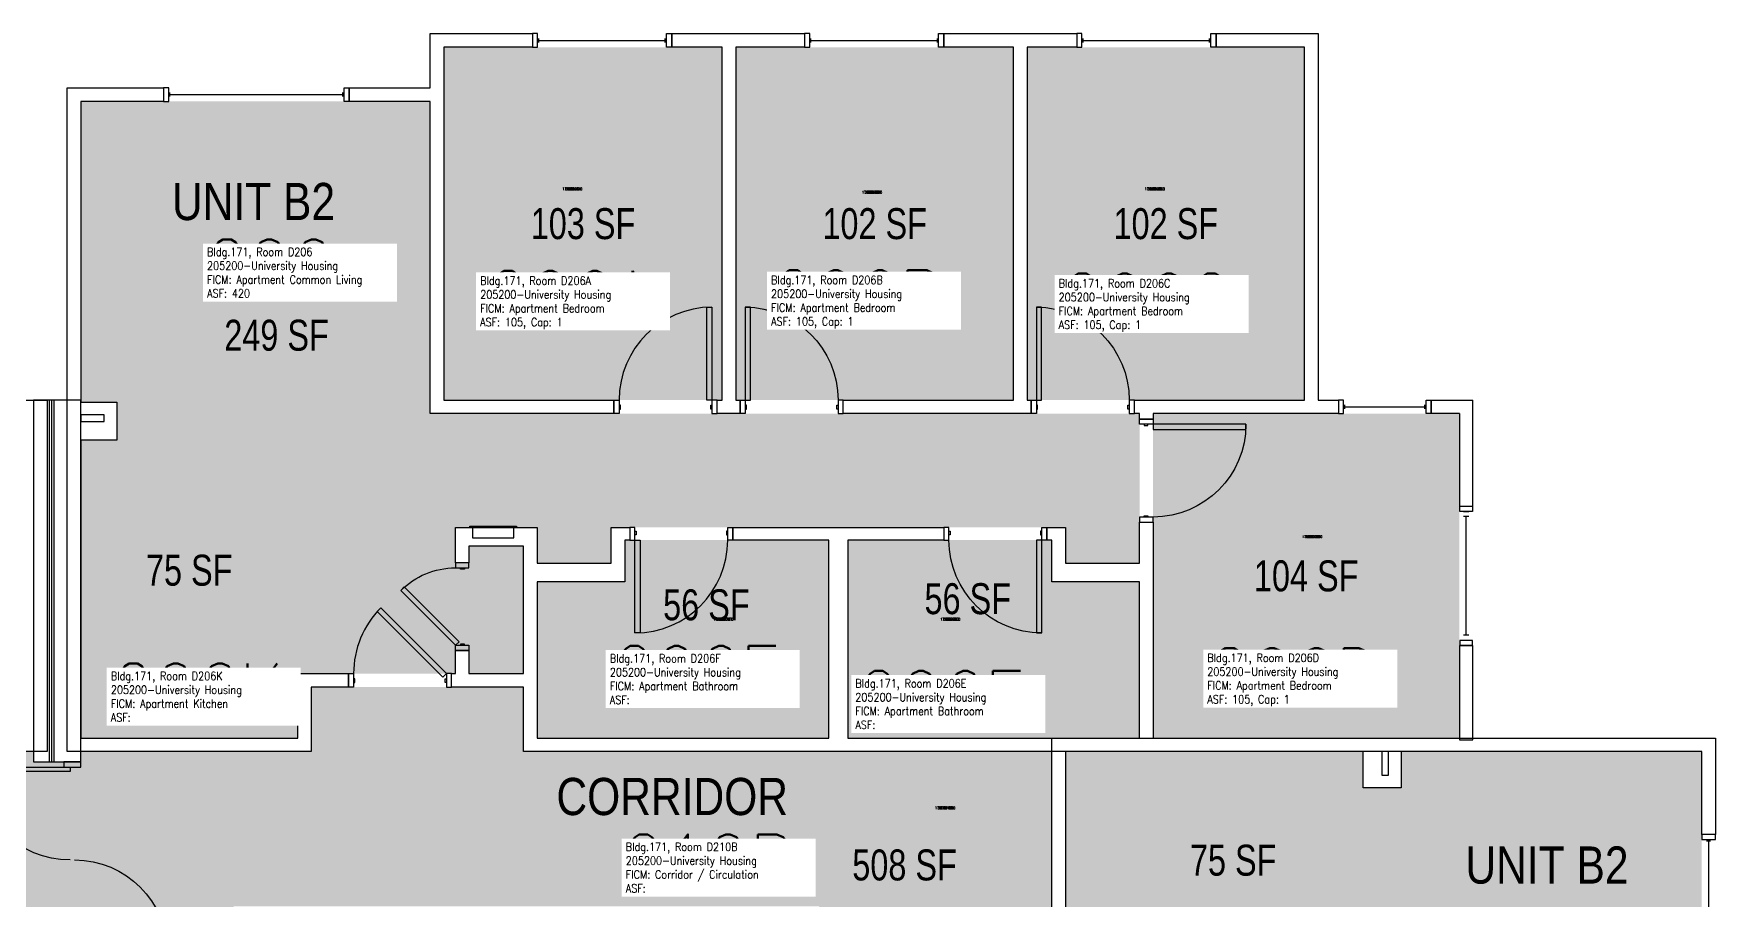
# Model space of a CAD drawing. Header units: inches. Extents: x -102 to 1651, y 245 to 1632.
# Drawn here: x 978 to 1630, y 1296 to 1632 of the extents above; entities that cross this region are included whole.
import ezdxf
from ezdxf.enums import TextEntityAlignment as Align

# ---------------------------------------------------------------- set-up
doc = ezdxf.new("R2010")
doc.units = ezdxf.units.IN
doc.header["$LTSCALE"] = 48
doc.header["$MEASUREMENT"] = 0
for name, color, linetype in [('A-DOOR', 2, 'Continuous'), ('A-GLAZ', 1, 'Continuous'), ('A-IDEN-RNUM', 7, 'Continuous'), ('A-IDEN-SNUM', 4, 'Continuous'), ('A-IDEN-VNUM', 4, 'Continuous'), ('A-MISC', 1, 'Continuous'), ('A-WALL', 5, 'Continuous'), ('AREA-TEXT', 3, 'Continuous'), ('Rooms-Category-Color', 7, 'Continuous'), ('Rooms-College-Color', 7, 'Continuous'), ('Rooms-Department-Color', 7, 'Continuous'), ('Rooms-Division-Color', 7, 'Continuous'), ('Rooms-Information', 7, 'Continuous')]:
    doc.layers.add(name, color=color, linetype=linetype)
doc.styles.add('AREA', font='arial.ttf', dxfattribs={"width": 0.75, "height": 12})
doc.styles.add('ROOMSNUMBER', font='txt.shx', dxfattribs={"height": 0.03})
doc.styles.add('ROOMVNUMBER', font='simplex.shx', dxfattribs={"width": 0.85})
doc.styles.get("Standard").update_dxf_attribs({"font": 'ARIALN.TTF'})

msp = doc.modelspace()

# ---------------------------------------------------------------- hatches: boundary and pattern name
h = msp.add_hatch()
h.set_pattern_fill('ANSI31', color=256, style=0)
h.set_pattern_definition([(135, (1595.10672, 2004.84335), (0.088388348, 0.088388348), [])])
h.paths.add_polyline_path([(1263.64, 1420.89), (1204.9, 1420.89), (1204.9, 1411.68), (1263.64, 1411.68)], flags=9)
at = {"layer": 'Rooms-Category-Color', "linetype": 'Continuous', "true_color": 0x728ef3}
for points in [[(1136.87, 1626.75), (1244.87, 1626.75), (1244.87, 1490), (1136.87, 1490)], [(1357.75, 1626.75), (1357.75, 1490), (1250.12, 1490), (1250.12, 1626.75)], [(1470.62, 1490), (1470.62, 1626.75), (1363, 1626.75), (1363, 1490)], [(996.12, 1489.13), (1080.27, 1489.13), (1080.27, 1384), (1141.39, 1384), (1141.39, 1392.95), (1146.64, 1392.95), (1146.64, 1384), (1167.84, 1384), (1167.84, 1433.38), (1146.64, 1433.38), (1146.64, 1426.95), (1141.39, 1426.95), (1141.39, 1440.63), (1173.09, 1440.63), (1173.09, 1426.75), (1201.84, 1426.75), (1201.84, 1440.63), (1377.87, 1440.63), (1377.87, 1426.75), (1406.62, 1426.75), (1406.62, 1484.75), (1131.62, 1484.75), (1131.62, 1605.75), (996.12, 1605.75)], [(1080.27, 1359), (1080.27, 1489.13), (1010.12, 1489.13), (1010.12, 1474.5), (996.12, 1474.5), (996.12, 1359)], [(1530.62, 1359), (1530.62, 1484.75), (1411.87, 1484.75), (1411.87, 1359)], [(1286.23, 1359), (1286.23, 1435.75), (1207.09, 1435.75), (1207.09, 1419.5), (1173.09, 1419.5), (1173.09, 1359)], [(1406.62, 1359), (1406.62, 1419.5), (1372.62, 1419.5), (1372.62, 1435.75), (1293.48, 1435.75), (1293.48, 1359)], [(1377.87, 1269.61), (1508, 1269.61), (1508, 1339.75), (1493.37, 1339.75), (1493.37, 1353.75), (1377.87, 1353.75)], [(1508, 1353.75), (1508, 1269.61), (1402.88, 1269.61), (1402.88, 1208.48), (1411.83, 1208.48), (1411.83, 1203.23), (1402.88, 1203.23), (1402.88, 1182.03), (1452.25, 1182.03), (1452.25, 1203.23), (1445.83, 1203.23), (1445.83, 1208.48), (1459.5, 1208.48), (1459.5, 1176.78), (1445.63, 1176.78), (1445.63, 1148.03), (1459.5, 1148.03), (1459.5, 972), (1445.63, 972), (1445.63, 943.25), (1503.63, 943.25), (1503.63, 1218.25), (1624.62, 1218.25), (1624.62, 1353.75)]]:
    msp.add_hatch(color=171, dxfattribs=at).paths.add_polyline_path(points)
at = {"layer": 'Rooms-Category-Color', "linetype": 'Continuous', "true_color": 0xadadad}
for points in [[(989.63, 1349.75), (989.63, 1273.75), (977.88, 1273.75), (977.88, 1269.75), (900.22, 1269.75), (900.22, 1293.75), (654.53, 1293.75), (654.53, 1269.75), (568.58, 1269.75), (568.58, 1248.87), (381, 1248.88), (381, 1270.38), (236, 1270.38), (236.63, 1067.48), (261.63, 1067.48), (261.63, 985.16), (236.63, 985.16), (236.63, 594.37), (176.62, 594.37), (176.62, 1182.03), (151.63, 1182.03), (151.63, 1264.36), (176.62, 1264.36), (176.62, 1353.75), (266.41, 1353.75), (266.41, 1378.75), (348.73, 1378.75), (348.73, 1353.75), (532.77, 1353.75), (532.77, 1378.75), (615.09, 1378.75), (615.09, 1353.75), (977.88, 1353.75), (977.88, 1349.75)], [(996.12, 1349.75), (996.12, 1353.75), (1085.52, 1353.75), (1085.52, 1378.75), (1167.84, 1378.75), (1167.84, 1353.75), (1372.62, 1353.75), (1372.62, 1264.36), (1397.63, 1264.36), (1397.63, 1182.03), (1372.62, 1182.03), (1372.62, 594.37), (1312.63, 594.37), (1312.63, 985.16), (1287.63, 985.16), (1287.63, 1067.48), (1312.63, 1067.48), (1312.63, 1263.5), (1282.38, 1293.75), (1055.37, 1293.75), (1055.37, 1269.75), (996.12, 1269.75), (996.12, 1273.75), (989.63, 1273.75), (989.63, 1349.75)]]:
    msp.add_hatch(color=253, dxfattribs=at).paths.add_polyline_path(points)
at = {"layer": 'Rooms-College-Color', "linetype": 'Continuous', "true_color": 0xadadad}
for points in [[(1136.87, 1626.75), (1244.87, 1626.75), (1244.87, 1490), (1136.87, 1490)], [(1357.75, 1626.75), (1357.75, 1490), (1250.12, 1490), (1250.12, 1626.75)], [(1470.62, 1490), (1470.62, 1626.75), (1363, 1626.75), (1363, 1490)], [(996.12, 1489.13), (1080.27, 1489.13), (1080.27, 1384), (1141.39, 1384), (1141.39, 1392.95), (1146.64, 1392.95), (1146.64, 1384), (1167.84, 1384), (1167.84, 1433.38), (1146.64, 1433.38), (1146.64, 1426.95), (1141.39, 1426.95), (1141.39, 1440.63), (1173.09, 1440.63), (1173.09, 1426.75), (1201.84, 1426.75), (1201.84, 1440.63), (1377.87, 1440.63), (1377.87, 1426.75), (1406.62, 1426.75), (1406.62, 1484.75), (1131.62, 1484.75), (1131.62, 1605.75), (996.12, 1605.75)], [(1080.27, 1359), (1080.27, 1489.13), (1010.12, 1489.13), (1010.12, 1474.5), (996.12, 1474.5), (996.12, 1359)], [(1530.62, 1359), (1530.62, 1484.75), (1411.87, 1484.75), (1411.87, 1359)], [(1286.23, 1359), (1286.23, 1435.75), (1207.09, 1435.75), (1207.09, 1419.5), (1173.09, 1419.5), (1173.09, 1359)], [(1406.62, 1359), (1406.62, 1419.5), (1372.62, 1419.5), (1372.62, 1435.75), (1293.48, 1435.75), (1293.48, 1359)], [(989.63, 1349.75), (989.63, 1273.75), (977.88, 1273.75), (977.88, 1269.75), (900.22, 1269.75), (900.22, 1293.75), (654.53, 1293.75), (654.53, 1269.75), (568.58, 1269.75), (568.58, 1248.87), (381, 1248.88), (381, 1270.38), (236, 1270.38), (236.63, 1067.48), (261.63, 1067.48), (261.63, 985.16), (236.63, 985.16), (236.63, 594.37), (176.62, 594.37), (176.62, 1182.03), (151.63, 1182.03), (151.63, 1264.36), (176.62, 1264.36), (176.62, 1353.75), (266.41, 1353.75), (266.41, 1378.75), (348.73, 1378.75), (348.73, 1353.75), (532.77, 1353.75), (532.77, 1378.75), (615.09, 1378.75), (615.09, 1353.75), (977.88, 1353.75), (977.88, 1349.75)], [(996.12, 1349.75), (996.12, 1353.75), (1085.52, 1353.75), (1085.52, 1378.75), (1167.84, 1378.75), (1167.84, 1353.75), (1372.62, 1353.75), (1372.62, 1264.36), (1397.63, 1264.36), (1397.63, 1182.03), (1372.62, 1182.03), (1372.62, 594.37), (1312.63, 594.37), (1312.63, 985.16), (1287.63, 985.16), (1287.63, 1067.48), (1312.63, 1067.48), (1312.63, 1263.5), (1282.38, 1293.75), (1055.37, 1293.75), (1055.37, 1269.75), (996.12, 1269.75), (996.12, 1273.75), (989.63, 1273.75), (989.63, 1349.75)], [(1377.87, 1269.61), (1508, 1269.61), (1508, 1339.75), (1493.37, 1339.75), (1493.37, 1353.75), (1377.87, 1353.75)], [(1508, 1353.75), (1508, 1269.61), (1402.88, 1269.61), (1402.88, 1208.48), (1411.83, 1208.48), (1411.83, 1203.23), (1402.88, 1203.23), (1402.88, 1182.03), (1452.25, 1182.03), (1452.25, 1203.23), (1445.83, 1203.23), (1445.83, 1208.48), (1459.5, 1208.48), (1459.5, 1176.78), (1445.63, 1176.78), (1445.63, 1148.03), (1459.5, 1148.03), (1459.5, 972), (1445.63, 972), (1445.63, 943.25), (1503.63, 943.25), (1503.63, 1218.25), (1624.62, 1218.25), (1624.62, 1353.75)]]:
    msp.add_hatch(color=253, dxfattribs=at).paths.add_polyline_path(points)
at = {"layer": 'Rooms-Department-Color', "linetype": 'Continuous', "true_color": 0x604aed}
for points in [[(1136.87, 1626.75), (1244.87, 1626.75), (1244.87, 1490), (1136.87, 1490)], [(1357.75, 1626.75), (1357.75, 1490), (1250.12, 1490), (1250.12, 1626.75)], [(1470.62, 1490), (1470.62, 1626.75), (1363, 1626.75), (1363, 1490)], [(996.12, 1489.13), (1080.27, 1489.13), (1080.27, 1384), (1141.39, 1384), (1141.39, 1392.95), (1146.64, 1392.95), (1146.64, 1384), (1167.84, 1384), (1167.84, 1433.38), (1146.64, 1433.38), (1146.64, 1426.95), (1141.39, 1426.95), (1141.39, 1440.63), (1173.09, 1440.63), (1173.09, 1426.75), (1201.84, 1426.75), (1201.84, 1440.63), (1377.87, 1440.63), (1377.87, 1426.75), (1406.62, 1426.75), (1406.62, 1484.75), (1131.62, 1484.75), (1131.62, 1605.75), (996.12, 1605.75)], [(1080.27, 1359), (1080.27, 1489.13), (1010.12, 1489.13), (1010.12, 1474.5), (996.12, 1474.5), (996.12, 1359)], [(1530.62, 1359), (1530.62, 1484.75), (1411.87, 1484.75), (1411.87, 1359)], [(1286.23, 1359), (1286.23, 1435.75), (1207.09, 1435.75), (1207.09, 1419.5), (1173.09, 1419.5), (1173.09, 1359)], [(1406.62, 1359), (1406.62, 1419.5), (1372.62, 1419.5), (1372.62, 1435.75), (1293.48, 1435.75), (1293.48, 1359)], [(1377.87, 1269.61), (1508, 1269.61), (1508, 1339.75), (1493.37, 1339.75), (1493.37, 1353.75), (1377.87, 1353.75)], [(1508, 1353.75), (1508, 1269.61), (1402.88, 1269.61), (1402.88, 1208.48), (1411.83, 1208.48), (1411.83, 1203.23), (1402.88, 1203.23), (1402.88, 1182.03), (1452.25, 1182.03), (1452.25, 1203.23), (1445.83, 1203.23), (1445.83, 1208.48), (1459.5, 1208.48), (1459.5, 1176.78), (1445.63, 1176.78), (1445.63, 1148.03), (1459.5, 1148.03), (1459.5, 972), (1445.63, 972), (1445.63, 943.25), (1503.63, 943.25), (1503.63, 1218.25), (1624.62, 1218.25), (1624.62, 1353.75)]]:
    msp.add_hatch(color=173, dxfattribs=at).paths.add_polyline_path(points)
at = {"layer": 'Rooms-Department-Color', "linetype": 'Continuous', "true_color": 0xacacac}
for points in [[(989.63, 1349.75), (989.63, 1273.75), (977.88, 1273.75), (977.88, 1269.75), (900.22, 1269.75), (900.22, 1293.75), (654.53, 1293.75), (654.53, 1269.75), (568.58, 1269.75), (568.58, 1248.87), (381, 1248.88), (381, 1270.38), (236, 1270.38), (236.63, 1067.48), (261.63, 1067.48), (261.63, 985.16), (236.63, 985.16), (236.63, 594.37), (176.62, 594.37), (176.62, 1182.03), (151.63, 1182.03), (151.63, 1264.36), (176.62, 1264.36), (176.62, 1353.75), (266.41, 1353.75), (266.41, 1378.75), (348.73, 1378.75), (348.73, 1353.75), (532.77, 1353.75), (532.77, 1378.75), (615.09, 1378.75), (615.09, 1353.75), (977.88, 1353.75), (977.88, 1349.75)], [(996.12, 1349.75), (996.12, 1353.75), (1085.52, 1353.75), (1085.52, 1378.75), (1167.84, 1378.75), (1167.84, 1353.75), (1372.62, 1353.75), (1372.62, 1264.36), (1397.63, 1264.36), (1397.63, 1182.03), (1372.62, 1182.03), (1372.62, 594.37), (1312.63, 594.37), (1312.63, 985.16), (1287.63, 985.16), (1287.63, 1067.48), (1312.63, 1067.48), (1312.63, 1263.5), (1282.38, 1293.75), (1055.37, 1293.75), (1055.37, 1269.75), (996.12, 1269.75), (996.12, 1273.75), (989.63, 1273.75), (989.63, 1349.75)]]:
    msp.add_hatch(color=253, dxfattribs=at).paths.add_polyline_path(points)
at = {"layer": 'Rooms-Division-Color', "linetype": 'Continuous', "true_color": 0x604aed}
for points in [[(1136.87, 1626.75), (1244.87, 1626.75), (1244.87, 1490), (1136.87, 1490)], [(1357.75, 1626.75), (1357.75, 1490), (1250.12, 1490), (1250.12, 1626.75)], [(1470.62, 1490), (1470.62, 1626.75), (1363, 1626.75), (1363, 1490)], [(996.12, 1489.13), (1080.27, 1489.13), (1080.27, 1384), (1141.39, 1384), (1141.39, 1392.95), (1146.64, 1392.95), (1146.64, 1384), (1167.84, 1384), (1167.84, 1433.38), (1146.64, 1433.38), (1146.64, 1426.95), (1141.39, 1426.95), (1141.39, 1440.63), (1173.09, 1440.63), (1173.09, 1426.75), (1201.84, 1426.75), (1201.84, 1440.63), (1377.87, 1440.63), (1377.87, 1426.75), (1406.62, 1426.75), (1406.62, 1484.75), (1131.62, 1484.75), (1131.62, 1605.75), (996.12, 1605.75)], [(1080.27, 1359), (1080.27, 1489.13), (1010.12, 1489.13), (1010.12, 1474.5), (996.12, 1474.5), (996.12, 1359)], [(1530.62, 1359), (1530.62, 1484.75), (1411.87, 1484.75), (1411.87, 1359)], [(1286.23, 1359), (1286.23, 1435.75), (1207.09, 1435.75), (1207.09, 1419.5), (1173.09, 1419.5), (1173.09, 1359)], [(1406.62, 1359), (1406.62, 1419.5), (1372.62, 1419.5), (1372.62, 1435.75), (1293.48, 1435.75), (1293.48, 1359)], [(1377.87, 1269.61), (1508, 1269.61), (1508, 1339.75), (1493.37, 1339.75), (1493.37, 1353.75), (1377.87, 1353.75)], [(1508, 1353.75), (1508, 1269.61), (1402.88, 1269.61), (1402.88, 1208.48), (1411.83, 1208.48), (1411.83, 1203.23), (1402.88, 1203.23), (1402.88, 1182.03), (1452.25, 1182.03), (1452.25, 1203.23), (1445.83, 1203.23), (1445.83, 1208.48), (1459.5, 1208.48), (1459.5, 1176.78), (1445.63, 1176.78), (1445.63, 1148.03), (1459.5, 1148.03), (1459.5, 972), (1445.63, 972), (1445.63, 943.25), (1503.63, 943.25), (1503.63, 1218.25), (1624.62, 1218.25), (1624.62, 1353.75)]]:
    msp.add_hatch(color=173, dxfattribs=at).paths.add_polyline_path(points)
at = {"layer": 'Rooms-Division-Color', "linetype": 'Continuous', "true_color": 0xadadad}
for points in [[(989.63, 1349.75), (989.63, 1273.75), (977.88, 1273.75), (977.88, 1269.75), (900.22, 1269.75), (900.22, 1293.75), (654.53, 1293.75), (654.53, 1269.75), (568.58, 1269.75), (568.58, 1248.87), (381, 1248.88), (381, 1270.38), (236, 1270.38), (236.63, 1067.48), (261.63, 1067.48), (261.63, 985.16), (236.63, 985.16), (236.63, 594.37), (176.62, 594.37), (176.62, 1182.03), (151.63, 1182.03), (151.63, 1264.36), (176.62, 1264.36), (176.62, 1353.75), (266.41, 1353.75), (266.41, 1378.75), (348.73, 1378.75), (348.73, 1353.75), (532.77, 1353.75), (532.77, 1378.75), (615.09, 1378.75), (615.09, 1353.75), (977.88, 1353.75), (977.88, 1349.75)], [(996.12, 1349.75), (996.12, 1353.75), (1085.52, 1353.75), (1085.52, 1378.75), (1167.84, 1378.75), (1167.84, 1353.75), (1372.62, 1353.75), (1372.62, 1264.36), (1397.63, 1264.36), (1397.63, 1182.03), (1372.62, 1182.03), (1372.62, 594.37), (1312.63, 594.37), (1312.63, 985.16), (1287.63, 985.16), (1287.63, 1067.48), (1312.63, 1067.48), (1312.63, 1263.5), (1282.38, 1293.75), (1055.37, 1293.75), (1055.37, 1269.75), (996.12, 1269.75), (996.12, 1273.75), (989.63, 1273.75), (989.63, 1349.75)]]:
    msp.add_hatch(color=253, dxfattribs=at).paths.add_polyline_path(points)

# ---------------------------------------------------------------- linework, layer by layer
at = {"layer": 'A-DOOR'}
for p, q in [((996.12, 1349.75), (989.63, 1349.75)), ((989.63, 1349.75), (989.63, 1347.75)), ((996.12, 1347.75), (996.12, 1349.75)), ((956, 1347.75), (992, 1347.75)), ((992, 1346), (956, 1346)), ((989.63, 1347.75), (996.12, 1347.75)), ((992, 1347.75), (992, 1346))]:
    msp.add_line(p, q, dxfattribs=at)
for points in [[(1240.87, 1490), (1238.87, 1490), (1238.87, 1526), (1240.87, 1526)], [(1253.75, 1490), (1255.75, 1490), (1255.75, 1526), (1253.75, 1526)], [(1366.62, 1490), (1368.62, 1490), (1368.62, 1526), (1366.62, 1526)], [(1204.87, 1484.75), (1202.87, 1484.75), (1202.87, 1490), (1204.87, 1490)], [(1204.87, 1486.5), (1205.37, 1486.5), (1205.37, 1488), (1204.87, 1488)], [(1240.87, 1486.5), (1240.37, 1486.5), (1240.37, 1488), (1240.87, 1488)], [(1240.87, 1484.75), (1242.87, 1484.75), (1242.87, 1490), (1240.87, 1490)], [(1253.75, 1484.75), (1251.75, 1484.75), (1251.75, 1490), (1253.75, 1490)], [(1253.75, 1486.5), (1254.25, 1486.5), (1254.25, 1488), (1253.75, 1488)], [(1289.75, 1486.5), (1289.25, 1486.5), (1289.25, 1488), (1289.75, 1488)], [(1289.75, 1484.75), (1291.75, 1484.75), (1291.75, 1490), (1289.75, 1490)], [(1366.62, 1484.75), (1364.62, 1484.75), (1364.62, 1490), (1366.62, 1490)], [(1366.62, 1486.5), (1367.12, 1486.5), (1367.12, 1488), (1366.62, 1488)], [(1402.62, 1486.5), (1402.12, 1486.5), (1402.12, 1488), (1402.62, 1488)], [(1402.62, 1484.75), (1404.62, 1484.75), (1404.62, 1490), (1402.62, 1490)], [(1406.62, 1480.63), (1406.62, 1482.63), (1411.87, 1482.63), (1411.87, 1480.63)], [(1408.37, 1480.63), (1408.37, 1480.13), (1409.87, 1480.13), (1409.87, 1480.63)], [(1411.87, 1480.63), (1411.87, 1478.63), (1447.87, 1478.63), (1447.87, 1480.63)], [(1406.62, 1444.63), (1406.62, 1442.63), (1411.87, 1442.63), (1411.87, 1444.63)], [(1408.37, 1444.63), (1408.37, 1445.13), (1409.87, 1445.13), (1409.87, 1444.63)], [(1210.98, 1440.63), (1208.98, 1440.63), (1208.98, 1435.75), (1210.98, 1435.75)], [(1210.98, 1439.25), (1211.48, 1439.25), (1211.48, 1437.75), (1210.98, 1437.75)], [(1210.98, 1435.75), (1212.98, 1435.75), (1212.98, 1399.75), (1210.98, 1399.75)], [(1246.98, 1439.25), (1246.48, 1439.25), (1246.48, 1437.75), (1246.98, 1437.75)], [(1246.98, 1440.63), (1248.98, 1440.63), (1248.98, 1435.75), (1246.98, 1435.75)], [(1332.73, 1440.63), (1330.73, 1440.63), (1330.73, 1435.75), (1332.73, 1435.75)], [(1332.73, 1439.25), (1333.23, 1439.25), (1333.23, 1437.75), (1332.73, 1437.75)], [(1368.73, 1435.75), (1366.73, 1435.75), (1366.73, 1399.75), (1368.73, 1399.75)], [(1368.73, 1439.25), (1368.23, 1439.25), (1368.23, 1437.75), (1368.73, 1437.75)], [(1368.73, 1440.63), (1370.73, 1440.63), (1370.73, 1435.75), (1368.73, 1435.75)], [(1146.64, 1424.95), (1146.64, 1426.95), (1141.39, 1426.95), (1141.39, 1424.95)], [(1144.89, 1424.95), (1144.89, 1424.45), (1143.39, 1424.45), (1143.39, 1424.95)], [(1141.39, 1394.95), (1142.81, 1396.36), (1121.59, 1417.58), (1120.18, 1416.16)], [(1137.91, 1384), (1136.49, 1382.59), (1111.04, 1408.04), (1112.45, 1409.46)], [(1144.89, 1394.95), (1144.89, 1395.45), (1143.39, 1395.45), (1143.39, 1394.95)], [(1146.64, 1394.95), (1146.64, 1392.95), (1141.39, 1392.95), (1141.39, 1394.95)], [(1101.91, 1378.75), (1099.91, 1378.75), (1099.91, 1384), (1101.91, 1384)], [(1137.91, 1378.75), (1139.91, 1378.75), (1139.91, 1384), (1137.91, 1384)], [(1101.91, 1380.5), (1102.41, 1380.5), (1102.41, 1382), (1101.91, 1382)], [(1137.91, 1380.5), (1137.41, 1380.5), (1137.41, 1382), (1137.91, 1382)]]:
    msp.add_lwpolyline(points, close=True, dxfattribs=at)
for centre, start, end in [((1240.87, 1490), 90, 180), ((1210.98, 1435.75), 270, 0), ((1137.91, 1384), 135, 180)]:
    msp.add_arc(centre, 36, start, end, dxfattribs=at)
at = {"layer": 'A-DOOR', "extrusion": (0, 0, -1)}
for centre, radius, start, end in [((-1253.75, 1490), 36, 90, 180), ((-1366.62, 1490), 36, 90, 180), ((-1411.87, 1480.63), 36, 180, 270), ((-1368.73, 1435.75), 36, 270, 0), ((-1141.39, 1394.95), 30, 45, 90), ((-992, 1347.75), 36, 270, 0), ((-993.75, 1275.75), 36, 90, 180)]:
    msp.add_arc(centre, radius, start, end, dxfattribs=at)
at = {"layer": 'A-GLAZ'}
for p, q in [((1173.78, 1628.63), (1173.78, 1630.13)), ((1222.78, 1628.63), (1222.78, 1630.13)), ((1279.25, 1628.63), (1279.25, 1630.13)), ((1328.25, 1628.63), (1328.25, 1630.13)), ((1384.78, 1628.63), (1384.78, 1630.13)), ((1433.78, 1628.63), (1433.78, 1630.13)), ((1173.78, 1629.38), (1222.78, 1629.38)), ((1279.25, 1629.38), (1328.25, 1629.38)), ((1384.78, 1629.38), (1433.78, 1629.38)), ((1030.74, 1607.63), (1030.74, 1609.13)), ((1030.74, 1608.38), (1097.74, 1608.38)), ((1097.74, 1607.63), (1097.74, 1609.13)), ((1486.24, 1486.63), (1486.24, 1488.13)), ((1486.24, 1487.38), (1517.24, 1487.38)), ((1517.24, 1486.63), (1517.24, 1488.13)), ((1530.75, 1446.87), (1530.75, 1448.87)), ((1530.75, 1448.87), (1535.75, 1448.87)), ((1535.75, 1448.87), (1535.75, 1446.87)), ((1535.75, 1446.87), (1530.75, 1446.87)), ((1532.25, 1446.87), (1534.25, 1446.87)), ((1534.25, 1444.87), (1532.25, 1444.87)), ((1533.25, 1398.87), (1533.25, 1444.87)), ((1530.75, 1396.87), (1530.75, 1394.87)), ((1535.75, 1396.87), (1530.75, 1396.87)), ((1534.25, 1398.87), (1532.25, 1398.87)), ((1534.25, 1396.87), (1532.25, 1396.87)), ((1535.75, 1394.87), (1535.75, 1396.87)), ((1530.75, 1394.87), (1535.75, 1394.87)), ((1626.5, 1319.13), (1628, 1319.13)), ((1627.25, 1319.13), (1627.25, 1252.13))]:
    msp.add_line(p, q, dxfattribs=at)
for points in [[(1173.28, 1632), (1171.28, 1632), (1171.28, 1626.75), (1173.28, 1626.75)], [(1223.28, 1632), (1225.28, 1632), (1225.28, 1626.75), (1223.28, 1626.75)], [(1278.75, 1632), (1276.75, 1632), (1276.75, 1626.75), (1278.75, 1626.75)], [(1328.75, 1632), (1330.75, 1632), (1330.75, 1626.75), (1328.75, 1626.75)], [(1384.28, 1632), (1382.28, 1632), (1382.28, 1626.75), (1384.28, 1626.75)], [(1434.28, 1632), (1436.28, 1632), (1436.28, 1626.75), (1434.28, 1626.75)], [(1030.24, 1611), (1028.24, 1611), (1028.24, 1605.75), (1030.24, 1605.75)], [(1098.24, 1611), (1100.24, 1611), (1100.24, 1605.75), (1098.24, 1605.75)], [(1485.74, 1490), (1483.74, 1490), (1483.74, 1484.75), (1485.74, 1484.75)], [(1517.74, 1490), (1519.74, 1490), (1519.74, 1484.75), (1517.74, 1484.75)], [(1629.87, 1319.63), (1629.87, 1321.63), (1624.62, 1321.63), (1624.62, 1319.63)]]:
    msp.add_lwpolyline(points, close=True, dxfattribs=at)
at = {"layer": 'A-MISC'}
msp.add_lwpolyline([(1147.05, 1440.63), (1147.05, 1441.13), (1165.05, 1441.13), (1165.05, 1440.63)], close=True, dxfattribs=at)
msp.add_lwpolyline([(1148.05, 1440.63), (1148.05, 1436.63), (1164.05, 1436.63), (1164.05, 1440.63)], dxfattribs=at)
at = {"layer": 'A-WALL'}
for p, q in [((1131.62, 1632), (1171.28, 1632)), ((1131.62, 1611), (1131.62, 1632)), ((1171.28, 1632), (1171.28, 1626.75)), ((1225.28, 1632), (1276.75, 1632)), ((1225.28, 1626.75), (1225.28, 1632)), ((1276.75, 1632), (1276.75, 1626.75)), ((1330.75, 1626.75), (1330.75, 1632)), ((1330.75, 1632), (1382.28, 1632)), ((1382.28, 1632), (1382.28, 1626.75)), ((1436.28, 1632), (1475.87, 1632)), ((1436.28, 1626.75), (1436.28, 1632)), ((1475.87, 1632), (1475.87, 1490)), ((1171.28, 1626.75), (1136.87, 1626.75)), ((1136.87, 1626.75), (1136.87, 1490)), ((1244.87, 1626.75), (1225.28, 1626.75)), ((1244.87, 1490), (1244.87, 1626.75)), ((1276.75, 1626.75), (1250.12, 1626.75)), ((1250.12, 1626.75), (1250.12, 1490)), ((1357.75, 1626.75), (1330.75, 1626.75)), ((1357.75, 1490), (1357.75, 1626.75)), ((1363, 1626.75), (1363, 1490)), ((1382.28, 1626.75), (1363, 1626.75)), ((1470.62, 1626.75), (1436.28, 1626.75)), ((1470.62, 1490), (1470.62, 1626.75)), ((990.87, 1611), (1028.24, 1611)), ((990.87, 1353.75), (990.87, 1611)), ((1028.24, 1611), (1028.24, 1605.75)), ((1100.24, 1611), (1131.62, 1611)), ((1100.24, 1605.75), (1100.24, 1611)), ((1028.24, 1605.75), (996.12, 1605.75)), ((996.12, 1605.75), (996.12, 1489.13)), ((1131.62, 1605.75), (1100.24, 1605.75)), ((1131.62, 1484.75), (1131.62, 1605.75)), ((966.99, 1490), (983.12, 1490)), ((977.88, 1490), (977.88, 1349.75)), ((996.12, 1490), (977.88, 1490)), ((983.12, 1490), (983.12, 1353.75)), ((983.88, 1490), (983.88, 1349.75)), ((984.88, 1349.75), (984.88, 1490)), ((985.88, 1349.75), (985.88, 1490)), ((996.12, 1489.13), (1010.12, 1489.13)), ((996.12, 1349.75), (996.12, 1490)), ((1010.12, 1489.13), (1010.12, 1474.5)), ((1136.87, 1490), (1202.87, 1490)), ((1202.87, 1490), (1202.87, 1484.75)), ((1242.87, 1490), (1244.87, 1490)), ((1242.87, 1484.75), (1242.87, 1490)), ((1250.12, 1490), (1251.75, 1490)), ((1251.75, 1490), (1251.75, 1484.75)), ((1291.75, 1490), (1357.75, 1490)), ((1291.75, 1484.75), (1291.75, 1490)), ((1363, 1490), (1364.62, 1490)), ((1364.62, 1490), (1364.62, 1484.75)), ((1404.62, 1490), (1470.62, 1490)), ((1404.62, 1484.75), (1404.62, 1490)), ((1475.87, 1490), (1483.74, 1490)), ((1483.74, 1490), (1483.74, 1484.75)), ((1519.74, 1490), (1535.87, 1490)), ((1519.74, 1484.75), (1519.74, 1490)), ((1535.87, 1448.87), (1535.87, 1490)), ((996.12, 1484.25), (996.12, 1481.75)), ((1005.25, 1484.25), (996.12, 1484.25)), ((996.12, 1481.75), (1005.25, 1481.75)), ((1005.25, 1481.75), (1005.25, 1484.25)), ((1202.87, 1484.75), (1131.62, 1484.75)), ((1251.75, 1484.75), (1242.87, 1484.75)), ((1364.62, 1484.75), (1291.75, 1484.75)), ((1406.62, 1484.75), (1404.62, 1484.75)), ((1406.62, 1482.63), (1406.62, 1484.75)), ((1411.87, 1482.63), (1406.62, 1482.63)), ((1475.25, 1484.75), (1411.87, 1484.75)), ((1411.87, 1484.75), (1411.87, 1482.63)), ((1483.74, 1484.75), (1475.25, 1484.75)), ((1530.62, 1484.75), (1519.74, 1484.75)), ((1530.62, 1484.75), (1530.62, 1448.87)), ((996.12, 1474.5), (996.12, 1359)), ((1010.12, 1474.5), (996.12, 1474.5)), ((1530.62, 1448.87), (1535.87, 1448.87)), ((1406.62, 1440), (1406.62, 1442.63)), ((1406.62, 1442.63), (1411.87, 1442.63)), ((1411.87, 1442.63), (1411.87, 1440)), ((1141.39, 1440.63), (1173.09, 1440.63)), ((1141.39, 1426.95), (1141.39, 1440.63)), ((1173.09, 1440.63), (1173.09, 1426.75)), ((1201.84, 1440.63), (1208.98, 1440.63)), ((1201.84, 1426.75), (1201.84, 1440.63)), ((1208.98, 1435.75), (1207.09, 1435.75)), ((1207.09, 1435.75), (1207.09, 1419.5)), ((1208.98, 1440.63), (1208.98, 1435.75)), ((1248.98, 1440.63), (1330.73, 1440.63)), ((1248.98, 1435.75), (1248.98, 1440.63)), ((1286.23, 1435.75), (1248.98, 1435.75)), ((1286.23, 1359), (1286.23, 1435.75)), ((1330.73, 1435.75), (1293.48, 1435.75)), ((1293.48, 1435.75), (1293.48, 1359)), ((1330.73, 1440.63), (1330.73, 1435.75)), ((1370.73, 1440.63), (1377.87, 1440.63)), ((1370.73, 1435.75), (1370.73, 1440.63)), ((1372.62, 1435.75), (1370.73, 1435.75)), ((1372.62, 1419.5), (1372.62, 1435.75)), ((1377.87, 1440.63), (1377.87, 1426.75)), ((1406.62, 1426.75), (1406.62, 1440)), ((1411.87, 1440), (1411.87, 1359)), ((1167.84, 1433.38), (1146.64, 1433.38)), ((1146.64, 1433.38), (1146.64, 1426.95)), ((1167.84, 1384), (1167.84, 1433.38)), ((1146.64, 1426.95), (1141.39, 1426.95)), ((1173.09, 1426.75), (1201.84, 1426.75)), ((1377.87, 1426.75), (1406.62, 1426.75)), ((1207.09, 1419.5), (1173.09, 1419.5)), ((1173.09, 1419.5), (1173.09, 1359)), ((1406.62, 1419.5), (1372.62, 1419.5)), ((1406.62, 1359), (1406.62, 1419.5)), ((1141.39, 1384), (1141.39, 1392.95)), ((1141.39, 1392.95), (1146.64, 1392.95)), ((1146.64, 1392.95), (1146.64, 1384)), ((1530.62, 1394.87), (1530.62, 1358.37)), ((1535.87, 1394.87), (1530.62, 1394.87)), ((1535.87, 1358.37), (1535.87, 1394.87)), ((1080.27, 1384), (1099.91, 1384)), ((1080.27, 1359), (1080.27, 1384)), ((1099.91, 1384), (1099.91, 1378.75)), ((1139.91, 1384), (1141.39, 1384)), ((1139.91, 1378.75), (1139.91, 1384)), ((1146.64, 1384), (1167.84, 1384)), ((1099.91, 1378.75), (1085.52, 1378.75)), ((1085.52, 1378.75), (1085.52, 1353.75)), ((1167.84, 1378.75), (1139.91, 1378.75)), ((1167.84, 1353.75), (1167.84, 1378.75)), ((996.12, 1359), (1080.27, 1359)), ((1173.09, 1359), (1286.23, 1359)), ((1293.48, 1359), (1406.62, 1359)), ((1372.62, 1264.36), (1372.62, 1359)), ((1372.62, 1359), (1629.87, 1359)), ((1411.87, 1359), (1530.62, 1359)), ((1530.62, 1358.37), (1535.87, 1358.37)), ((1629.87, 1359), (1629.87, 1321.63)), ((983.12, 1353.75), (854.5, 1353.75)), ((977.88, 1349.75), (996.12, 1349.75)), ((1085.52, 1353.75), (990.87, 1353.75)), ((1407.25, 1353.75), (1167.84, 1353.75)), ((1377.87, 1353.75), (1377.87, 1269.61)), ((1493.37, 1353.75), (1377.87, 1353.75)), ((1535.87, 1353.75), (1407.25, 1353.75)), ((1493.37, 1339.75), (1493.37, 1353.75)), ((1503.12, 1353.75), (1500.62, 1353.75)), ((1500.62, 1353.75), (1500.62, 1344.62)), ((1503.12, 1344.62), (1503.12, 1353.75)), ((1624.62, 1353.75), (1508, 1353.75)), ((1508, 1353.75), (1508, 1339.75)), ((1624.62, 1321.63), (1624.62, 1353.75)), ((1500.62, 1344.62), (1503.12, 1344.62)), ((1508, 1339.75), (1493.37, 1339.75)), ((1629.87, 1321.63), (1624.62, 1321.63))]:
    msp.add_line(p, q, dxfattribs=at)

# ---------------------------------------------------------------- texts
at = {"layer": 'A-IDEN-RNUM', "style": 'ROOMSNUMBER', "width": 0.85}
for s, p in [('0206-A0', (1186.74, 1571.83)), ('0206-C0', (1412.58, 1571.83)), ('0206-B0', (1302.91, 1570.53)), ('0206-00', (1069.77, 1540.85)), ('0206-D0', (1473.59, 1437.05)), ('0206-F0', (1245.24, 1405.04)), ('0206-E0', (1333.25, 1405.04)), ('0206-K0', (1029.08, 1376.97)), ('0210-B0', (1331.25, 1331.94))]:
    msp.add_text(s, height=1, dxfattribs=at).set_placement(p, align=Align.MIDDLE_CENTER)
at = {"layer": 'A-IDEN-SNUM', "style": 'ROOMSNUMBER', "width": 0.85}
for s, p in [('1710D206A0', (1186.74, 1571.83)), ('1710D206C0', (1412.58, 1571.83)), ('1710D206B0', (1302.91, 1570.53)), ('1710D20600', (1069.77, 1540.85)), ('1710D206D0', (1473.59, 1437.05)), ('1710D206F0', (1245.24, 1405.04)), ('1710D206E0', (1333.25, 1405.04)), ('1710D206K0', (1029.08, 1376.97)), ('1710D210B0', (1331.25, 1331.94))]:
    msp.add_text(s, height=1, dxfattribs=at).set_placement(p, align=Align.MIDDLE_CENTER)
at = {"layer": 'A-IDEN-VNUM', "style": 'ROOMVNUMBER', "width": 0.85}
for s, p in [('206', (1069.26, 1540.99)), ('206A', (1185.6, 1528.77)), ('206B', (1297.47, 1529.04)), ('206C', (1409.43, 1527.75)), ('206F', (1234.5, 1383.45)), ('206D', (1466.61, 1382.6)), ('206K', (1041.51, 1376.65)), ('206E', (1329.7, 1373.77)), ('210B', (1239.32, 1310.41))]:
    msp.add_text(s, height=22.5, dxfattribs=at).set_placement(p, align=Align.MIDDLE_CENTER)
at = {"layer": 'A-MISC'}
for s, p in [('UNIT B2', (1063.12, 1559.74)), ('CORRIDOR', (1225.45, 1329.16)), ('UNIT B2', (1564.59, 1302.59))]:
    msp.add_text(s, height=14.4, dxfattribs=at).set_placement(p, align=Align.CENTER)
at = {"layer": 'AREA-TEXT', "linetype": 'Continuous', "style": 'AREA', "width": 0.75}
for s, p in [('103 SF', (1190.87, 1558.37)), ('102 SF', (1303.94, 1558.37)), ('102 SF', (1416.81, 1558.37)), ('249 SF', (1072.05, 1515.13)), ('75 SF', (1038.2, 1424.06)), ('104 SF', (1471.25, 1421.87)), ('56 SF', (1238.7, 1410.65)), ('56 SF', (1340.03, 1413.02)), ('75 SF', (1442.94, 1311.68)), ('508 SF', (1315.53, 1309.83))]:
    msp.add_text(s, height=12, dxfattribs=at).set_placement(p, align=Align.MIDDLE_CENTER)

# ---------------------------------------------------------------- next in the draw order: texts
at = {"layer": 'Rooms-Information', "linetype": 'Continuous', "char_height": 3.2143, "width": 72, "attachment_point": 7, "style": 'ROOMVNUMBER', "bg_fill": 3, "box_fill_scale": 1.5, "bg_fill_color": 256, "bg_fill_true_color": 13158600, "bg_fill_transparency": 0}
for s, insert in [('Bldg.171, Room D206^M^J205200-University Housing^M^JFICM: Apartment Common Living^M^JASF: 420', (1045.12, 1529.74)), ('Bldg.171, Room D206A^M^J205200-University Housing^M^JFICM: Apartment Bedroom^M^JASF: 105, Cap: 1', (1151, 1517.52)), ('Bldg.171, Room D206B^M^J205200-University Housing^M^JFICM: Apartment Bedroom^M^JASF: 105, Cap: 1', (1263.78, 1517.79)), ('Bldg.171, Room D206C^M^J205200-University Housing^M^JFICM: Apartment Bedroom^M^JASF: 105, Cap: 1', (1375.28, 1516.5)), ('Bldg.171, Room D206F^M^J205200-University Housing^M^JFICM: Apartment Bathroom^M^JASF: ', (1201.26, 1372.2)), ('Bldg.171, Room D206D^M^J205200-University Housing^M^JFICM: Apartment Bedroom^M^JASF: 105, Cap: 1', (1432.91, 1371.35)), ('Bldg.171, Room D206K^M^J205200-University Housing^M^JFICM: Apartment Kitchen^M^JASF: ', (1007.81, 1365.4)), ('Bldg.171, Room D206E^M^J205200-University Housing^M^JFICM: Apartment Bathroom^M^JASF: ', (1296.46, 1362.52)), ('Bldg.171, Room D210B^M^J205200-University Housing^M^JFICM: Corridor / Circulation^M^JASF: ', (1207.45, 1299.16))]:
    msp.add_mtext(s, dxfattribs=dict(at, insert=insert))

doc.saveas('drawing.dxf')
